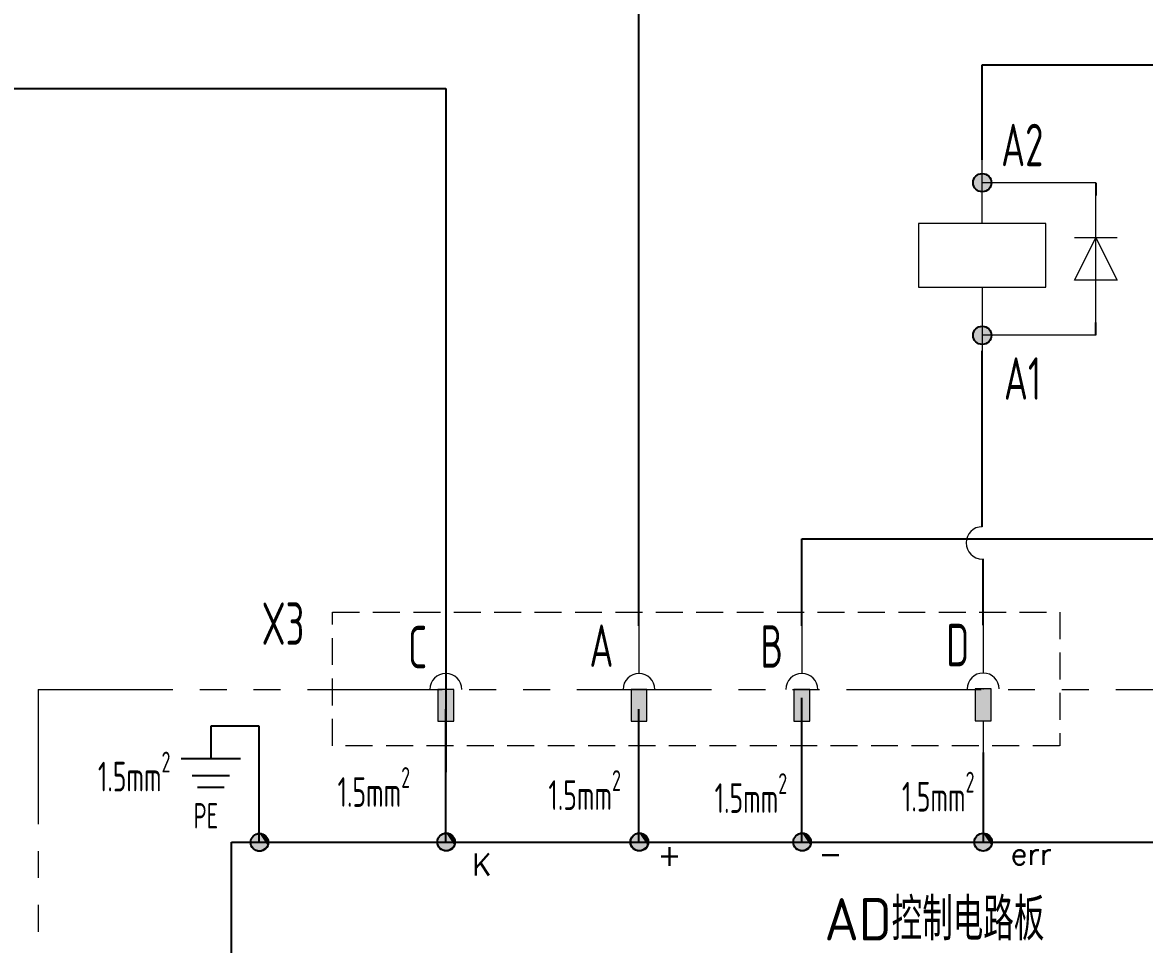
# Model space of a CAD drawing. Header units: millimetres. Extents: x 0 to 840, y 0 to 594.
# Drawn here: x 583.4 to 715.6, y 281.7 to 390.4 of the extents above; entities that cross this region are included whole.
import ezdxf
from ezdxf.enums import TextEntityAlignment as Align

# ---------------------------------------------------------------- set-up
doc = ezdxf.new("R2010")
doc.units = ezdxf.units.MM
for name, pattern in [('CENTER2', [12, 7, -1, 1, -1, 1, -1]), ('HIDDEN', [9.525, 6.35, -3.175]), ('PHANTOM2', [31.75, 15.875, -3.175, 3.175, -3.175, 3.175, -3.175])]:
    doc.linetypes.add(name, pattern=pattern)
for name, color, linetype, lineweight in [('BLK_0.5mm^2', 7, 'Continuous', 18), ('SYMS', 7, 'Continuous', 18), ('TAGS', 51, 'Continuous', 18), ('双点划线', 6, 'CENTER2', 18), ('尺寸线层', 3, 'Continuous', 13), ('标注', 3, 'Continuous', 18), ('虚线', 2, 'HIDDEN', 18)]:
    doc.layers.add(name, color=color, linetype=linetype, lineweight=lineweight)
doc.styles.add('WD', font='romans.shx', dxfattribs={"bigfont": 'gbcbig.shx'})
doc.styles.add('WD_IEC', font='isocp2.shx', dxfattribs={"width": 0.9, "bigfont": 'gbcbig.shx'})
doc.styles.add('标准', font='isoct2.shx')
doc.styles.add('海泰标注样式', font='isocp.shx', dxfattribs={"width": 0.7, "bigfont": 'gbcbig.shx'})

# ---------------------------------------------------------------- blocks, each defined once
blk = doc.blocks.new('VC01JP_1')
blk.add_hatch(color=256).paths.add_polyline_path([(0.625, -2.5), (0.625, 0), (-0.625, 0), (-0.625, -2.5)], flags=0)
for p, q in [((0, 5), (0, 1.25)), ((0, -2.5), (0, -5))]:
    blk.add_line(p, q)
blk.add_lwpolyline([(0.625, 0), (-0.625, 0), (-0.625, -2.5), (0.625, -2.5)], close=True)
blk.add_arc((0, 0), 1.25, 0, 180)
blk.add_point((0, 0))
at = {"style": 'WD_IEC'}
for tag, p in [('INST', (-5.25, 8)), ('LOC', (-5.25, 5)), ('TAG1', (-5.25, 2)), ('DESC1', (-5.25, -5.1)), ('DESC2', (-5.25, -8.1)), ('DESC3', (-5.25, -11.1))]:
    blk.add_attdef(tag, text='', height=2, dxfattribs=at).set_placement(p, align=Align.RIGHT)
for tag, p, height in [('X2TERM02', (0, 5), 0.32), ('MFG', (2.75, 4), 1.5), ('X2TERMDESC02', (0, 4.481), 0.32), ('CAT', (2.75, 1.5), 1.5), ('X4LINK', (-1.25, -1.25), 0.32), ('X1LINK', (1.25, -1.25), 0.32), ('ASSYCODE', (2.75, -2.75), 1), ('FAMILY', (2.75, -4.25), 1), ('X8TERM01', (0, -5), 0.32), ('X8TERMDESC01', (0, -5.519), 0.32), ('CATDESC', (2.75, -5.75), 1)]:
    blk.add_attdef(tag, p, '', height=height, dxfattribs=at)
blk.add_attdef('TERM02', text='', height=2, rotation=90, dxfattribs=at).set_placement((-1, 5), align=Align.RIGHT)
blk.add_attdef('TERM01', (-1, -5), '', height=2, rotation=90, dxfattribs=at)
blk = doc.blocks.new('VCR1_1')
for p, q in [((0, 2.5), (0, 7.5)), ((0, -2.5), (0, -7.5))]:
    blk.add_line(p, q)
blk.add_lwpolyline([(-5, 2.5), (-5, -2.5), (5, -2.5), (5, 2.5)], close=True)
at = {"style": 'WD_IEC'}
for tag, height, p in [('INST', 2.5, (-5.25, 11.5)), ('LOC', 2.5, (-5.25, 8)), ('TAG1', 2.5, (-5.25, 4.5)), ('MFG', 1.5, (-6, 1)), ('CAT', 1.5, (-6, -1.5)), ('DESC1', 2.5, (-5.25, -6.85)), ('DESC2', 2.5, (-5.25, -10.35)), ('DESC3', 2.5, (-5.25, -13.85))]:
    blk.add_attdef(tag, text='', height=height, dxfattribs=at).set_placement(p, align=Align.RIGHT)
blk.add_attdef('TERM01', text='', height=2, rotation=90, dxfattribs=at).set_placement((-1, 7.5), align=Align.RIGHT)
for tag, p, height in [('X2TERM01', (0, 7.5), 0.32), ('X4LINK', (-5, 0), 0.32), ('X1LINK', (5, 0), 0.32), ('ASSYCODE', (1, -4), 1), ('FAMILY', (1, -5.5), 1), ('CATDESC', (1, -7), 1), ('X8TERM02', (0, -7.5), 0.32)]:
    blk.add_attdef(tag, p, '', height=height, dxfattribs=at)
blk.add_attdef('TERM02', (-1, -7.5), '', height=2, rotation=90, dxfattribs=at)
at = {"lineweight": 9, "style": 'WD_IEC'}
for tag, p in [('NO', (-5.5, -16.5)), ('NC', (-5.5, -20))]:
    blk.add_attdef(tag, text='', height=2.5, dxfattribs=at).set_placement(p, align=Align.TOP_RIGHT)
for tag, p in [('XREFNO', (-4, -16.5)), ('XREFNC', (-4, -20))]:
    blk.add_attdef(tag, text='', height=2.5, dxfattribs=at).set_placement(p, align=Align.TOP_LEFT)
blk = doc.blocks.new('1234')
at = {"layer": 'SYMS', "xscale": 1.5, "yscale": 1.5, "zscale": 1.5}
blk.add_blockref('VCR1_1', (-48.27, 173.75), dxfattribs=at)
blk = doc.blocks.new('VDI1_2')
for p, q in [((0, 7.5), (0, -7.5)), ((0, -2.5), (-2.5, 2.5)), ((-2.5, 2.5), (2.5, 2.5)), ((2.5, 2.5), (0, -2.5)), ((-2.5, -2.5), (2.5, -2.5))]:
    blk.add_line(p, q)
at = {"style": 'WD_IEC'}
for tag, height, p in [('INST', 2.5, (-5.5, 10.25)), ('LOC', 2.5, (-5.5, 6.75)), ('TAG1', 2.5, (-5.5, 3.25)), ('MFG', 1.5, (-5.5, -0.25)), ('CAT', 1.5, (-5.5, -2.75)), ('DESC1', 2.5, (-5.5, -6.35)), ('DESC2', 2.5, (-5.5, -9.85)), ('DESC3', 2.5, (-5.5, -13.35))]:
    blk.add_attdef(tag, text='', height=height, dxfattribs=at).set_placement(p, align=Align.RIGHT)
blk.add_attdef('TERM01', text='', height=2, rotation=90, dxfattribs=at).set_placement((-1, 7.5), align=Align.RIGHT)
for tag, p, height in [('X2TERM01', (0, 7.5), 0.32), ('ASSYCODE', (1, -4), 1), ('FAMILY', (1, -5.5), 1), ('CATDESC', (1, -7), 1), ('X8TERM02', (0, -7.5), 0.32)]:
    blk.add_attdef(tag, p, '', height=height, dxfattribs=at)
blk.add_attdef('TERM02', (-1, -7.5), '', height=2, rotation=90, dxfattribs=at)
blk = doc.blocks.new('bfcgb')
blk.add_hatch(color=256).paths.add_polyline_path([(1495.06, 338, 1), (1492.9, 338, 1)])
blk.add_circle((1493.98, 338), 1.08)
blk = doc.blocks.new('fdaw')
for p, q in [((-34.88, 182.32), (-34.88, 180.82)), ((-34.88, 164.32), (-34.88, 165.82))]:
    blk.add_line(p, q)
at = {"layer": 'BLK_0.5mm^2'}
for p, q in [((-34.88, 182.32), (-48.27, 182.32)), ((-34.88, 164.32), (-48.27, 164.32))]:
    blk.add_line(p, q, dxfattribs=at)
for p in [(-1542.25, -155.68), (-1542.25, -173.68)]:
    blk.add_blockref('bfcgb', p)
at = {"layer": 'SYMS', "xscale": 1.5, "yscale": 1.5, "zscale": 1.5}
blk.add_blockref('VCR1_1', (-48.27, 173.75), dxfattribs=at)
at = {"layer": 'SYMS', "rotation": 180}
blk.add_blockref('VDI1_2', (-34.88, 173.32), dxfattribs=at)

msp = doc.modelspace()

# ---------------------------------------------------------------- linework, layer by layer
for p, q in [((656.03419, 319.27169), (656.03419, 395.43599)), ((696.48762, 374.20903), (696.48762, 385.41885)), ((696.48762, 385.41885), (819.61071, 385.41885)), ((391.82896, 382.59002), (633.27508, 382.62624)), ((633.27508, 382.62624), (633.27508, 341.659)), ((696.48762, 330.96563), (696.48762, 351.70903)), ((633.27508, 346.77288), (633.27508, 302.01975)), ((696.48762, 330.96563), (696.48762, 330.96563)), ((675.22439, 319.27169), (675.22439, 329.53117)), ((675.22439, 329.53117), (815.62463, 329.53117)), ((696.59485, 319.33654), (696.59485, 327.15865)), ((675.22439, 293.80804), (675.22439, 310.78767)), ((633.27508, 293.80804), (633.27508, 309.43175)), ((656.03419, 293.80804), (656.03419, 309.43175)), ((611.26784, 307.45994), (605.57648, 307.45994)), ((605.57648, 307.45994), (605.57648, 303.64429)), ((611.26784, 293.77383), (611.26784, 307.45994)), ((696.59485, 304.33654), (696.59485, 293.77383))]:
    msp.add_line(p, q)
at = {"color": 1}
for p, q in [((602.07131, 303.64429), (609.08165, 303.64429)), ((603.37161, 301.611), (607.78134, 301.611)), ((603.9935, 300.25546), (607.15946, 300.25546))]:
    msp.add_line(p, q, dxfattribs=at)
at = {"color": 7, "ltscale": 0.007597}
for p, q in [((610.26075, 293.74572), (610.3408, 294.14806)), ((610.26075, 293.74572), (610.3408, 294.14806)), ((610.3408, 293.34337), (610.26075, 293.74572)), ((610.3408, 293.34337), (610.26075, 293.74572)), ((610.3408, 294.14806), (610.56871, 294.48915)), ((610.3408, 294.14806), (610.56871, 294.48915)), ((610.56871, 294.48915), (610.90979, 294.71706)), ((610.56871, 294.48915), (610.90979, 294.71706)), ((610.90979, 294.71706), (611.31214, 294.79709)), ((610.90979, 294.71706), (611.31214, 294.79709)), ((611.31214, 294.79709), (611.71449, 294.71706)), ((611.31214, 294.79709), (611.71449, 294.71706)), ((611.71449, 294.71706), (612.05557, 294.48915)), ((611.71449, 294.71706), (612.05557, 294.48915)), ((612.05557, 294.48915), (612.28348, 294.14806)), ((612.05557, 294.48915), (612.28348, 294.14806)), ((612.28348, 294.14806), (612.36353, 293.74572)), ((612.28348, 294.14806), (612.36353, 293.74572)), ((612.36353, 293.74572), (612.28348, 293.34337)), ((612.36353, 293.74572), (612.28348, 293.34337)), ((632.26799, 293.77993), (632.34804, 294.18227)), ((632.26799, 293.77993), (632.34804, 294.18227)), ((632.34804, 293.37758), (632.26799, 293.77993)), ((632.34804, 293.37758), (632.26799, 293.77993)), ((632.34804, 294.18227), (632.57595, 294.52336)), ((632.34804, 294.18227), (632.57595, 294.52336)), ((632.57595, 294.52336), (632.91703, 294.75127)), ((632.57595, 294.52336), (632.91703, 294.75127)), ((632.91703, 294.75127), (633.31938, 294.8313)), ((632.91703, 294.75127), (633.31938, 294.8313)), ((633.31938, 294.8313), (633.72172, 294.75127)), ((633.31938, 294.8313), (633.72172, 294.75127)), ((633.72172, 294.75127), (634.06281, 294.52336)), ((633.72172, 294.75127), (634.06281, 294.52336)), ((634.06281, 294.52336), (634.29072, 294.18227)), ((634.06281, 294.52336), (634.29072, 294.18227)), ((634.29072, 294.18227), (634.37077, 293.77993)), ((634.29072, 294.18227), (634.37077, 293.77993)), ((634.37077, 293.77993), (634.29072, 293.37758)), ((634.37077, 293.77993), (634.29072, 293.37758)), ((655.0271, 293.77993), (655.10715, 294.18227)), ((655.0271, 293.77993), (655.10715, 294.18227)), ((655.10715, 293.37758), (655.0271, 293.77993)), ((655.10715, 293.37758), (655.0271, 293.77993)), ((655.10715, 294.18227), (655.33506, 294.52336)), ((655.10715, 294.18227), (655.33506, 294.52336)), ((655.33506, 294.52336), (655.67614, 294.75127)), ((655.33506, 294.52336), (655.67614, 294.75127)), ((655.67614, 294.75127), (656.07849, 294.8313)), ((655.67614, 294.75127), (656.07849, 294.8313)), ((656.07849, 294.8313), (656.48084, 294.75127)), ((656.07849, 294.8313), (656.48084, 294.75127)), ((656.48084, 294.75127), (656.82192, 294.52336)), ((656.48084, 294.75127), (656.82192, 294.52336)), ((656.82192, 294.52336), (657.04983, 294.18227)), ((656.82192, 294.52336), (657.04983, 294.18227)), ((657.04983, 294.18227), (657.12988, 293.77993)), ((657.04983, 294.18227), (657.12988, 293.77993)), ((657.12988, 293.77993), (657.04983, 293.37758)), ((657.12988, 293.77993), (657.04983, 293.37758)), ((674.2173, 293.77993), (674.29735, 294.18227)), ((674.2173, 293.77993), (674.29735, 294.18227)), ((674.29735, 293.37758), (674.2173, 293.77993)), ((674.29735, 293.37758), (674.2173, 293.77993)), ((674.29735, 294.18227), (674.52526, 294.52336)), ((674.29735, 294.18227), (674.52526, 294.52336)), ((674.52526, 294.52336), (674.86634, 294.75127)), ((674.52526, 294.52336), (674.86634, 294.75127)), ((674.86634, 294.75127), (675.26869, 294.8313)), ((674.86634, 294.75127), (675.26869, 294.8313)), ((675.26869, 294.8313), (675.67104, 294.75127)), ((675.26869, 294.8313), (675.67104, 294.75127)), ((675.67104, 294.75127), (676.01212, 294.52336)), ((675.67104, 294.75127), (676.01212, 294.52336)), ((676.01212, 294.52336), (676.24003, 294.18227)), ((676.01212, 294.52336), (676.24003, 294.18227)), ((676.24003, 294.18227), (676.32008, 293.77993)), ((676.24003, 294.18227), (676.32008, 293.77993)), ((676.32008, 293.77993), (676.24003, 293.37758)), ((676.32008, 293.77993), (676.24003, 293.37758)), ((695.54345, 293.77383), (695.6235, 294.17618)), ((695.54345, 293.77383), (695.6235, 294.17618)), ((695.6235, 293.37148), (695.54345, 293.77383)), ((695.6235, 293.37148), (695.54345, 293.77383)), ((695.6235, 294.17618), (695.85141, 294.51726)), ((695.6235, 294.17618), (695.85141, 294.51726)), ((695.85141, 294.51726), (696.1925, 294.74517)), ((695.85141, 294.51726), (696.1925, 294.74517)), ((696.1925, 294.74517), (696.59485, 294.8252)), ((696.1925, 294.74517), (696.59485, 294.8252)), ((696.59485, 294.8252), (696.99719, 294.74517)), ((696.59485, 294.8252), (696.99719, 294.74517)), ((696.99719, 294.74517), (697.33828, 294.51726)), ((696.99719, 294.74517), (697.33828, 294.51726)), ((697.33828, 294.51726), (697.56619, 294.17618)), ((697.33828, 294.51726), (697.56619, 294.17618)), ((697.56619, 294.17618), (697.64624, 293.77383)), ((697.56619, 294.17618), (697.64624, 293.77383)), ((697.64624, 293.77383), (697.56619, 293.37148)), ((697.64624, 293.77383), (697.56619, 293.37148)), ((610.56871, 293.00228), (610.3408, 293.34337)), ((610.56871, 293.00228), (610.3408, 293.34337)), ((610.90979, 292.77438), (610.56871, 293.00228)), ((610.90979, 292.77438), (610.56871, 293.00228)), ((611.31214, 292.69434), (610.90979, 292.77438)), ((611.31214, 292.69434), (610.90979, 292.77438)), ((611.71449, 292.77438), (611.31214, 292.69434)), ((611.71449, 292.77438), (611.31214, 292.69434)), ((612.05557, 293.00228), (611.71449, 292.77438)), ((612.05557, 293.00228), (611.71449, 292.77438)), ((612.28348, 293.34337), (612.05557, 293.00228)), ((612.28348, 293.34337), (612.05557, 293.00228)), ((632.57595, 293.03649), (632.34804, 293.37758)), ((632.57595, 293.03649), (632.34804, 293.37758)), ((632.91703, 292.80858), (632.57595, 293.03649)), ((632.91703, 292.80858), (632.57595, 293.03649)), ((633.31938, 292.72855), (632.91703, 292.80858)), ((633.31938, 292.72855), (632.91703, 292.80858)), ((633.72172, 292.80858), (633.31938, 292.72855)), ((633.72172, 292.80858), (633.31938, 292.72855)), ((634.06281, 293.03649), (633.72172, 292.80858)), ((634.06281, 293.03649), (633.72172, 292.80858)), ((634.29072, 293.37758), (634.06281, 293.03649)), ((634.29072, 293.37758), (634.06281, 293.03649)), ((655.33506, 293.03649), (655.10715, 293.37758)), ((655.33506, 293.03649), (655.10715, 293.37758)), ((655.67614, 292.80858), (655.33506, 293.03649)), ((655.67614, 292.80858), (655.33506, 293.03649)), ((656.07849, 292.72855), (655.67614, 292.80858)), ((656.07849, 292.72855), (655.67614, 292.80858)), ((656.48084, 292.80858), (656.07849, 292.72855)), ((656.48084, 292.80858), (656.07849, 292.72855)), ((656.82192, 293.03649), (656.48084, 292.80858)), ((656.82192, 293.03649), (656.48084, 292.80858)), ((657.04983, 293.37758), (656.82192, 293.03649)), ((657.04983, 293.37758), (656.82192, 293.03649)), ((674.52526, 293.03649), (674.29735, 293.37758)), ((674.52526, 293.03649), (674.29735, 293.37758)), ((674.86634, 292.80858), (674.52526, 293.03649)), ((674.86634, 292.80858), (674.52526, 293.03649)), ((675.26869, 292.72855), (674.86634, 292.80858)), ((675.26869, 292.72855), (674.86634, 292.80858)), ((675.67104, 292.80858), (675.26869, 292.72855)), ((675.67104, 292.80858), (675.26869, 292.72855)), ((676.01212, 293.03649), (675.67104, 292.80858)), ((676.01212, 293.03649), (675.67104, 292.80858)), ((676.24003, 293.37758), (676.01212, 293.03649)), ((676.24003, 293.37758), (676.01212, 293.03649)), ((695.85141, 293.03039), (695.6235, 293.37148)), ((695.85141, 293.03039), (695.6235, 293.37148)), ((696.1925, 292.80249), (695.85141, 293.03039)), ((696.1925, 292.80249), (695.85141, 293.03039)), ((696.59485, 292.72245), (696.1925, 292.80249)), ((696.59485, 292.72245), (696.1925, 292.80249)), ((696.99719, 292.80249), (696.59485, 292.72245)), ((696.99719, 292.80249), (696.59485, 292.72245)), ((697.33828, 293.03039), (696.99719, 292.80249)), ((697.33828, 293.03039), (696.99719, 292.80249)), ((697.56619, 293.37148), (697.33828, 293.03039)), ((697.56619, 293.37148), (697.33828, 293.03039))]:
    msp.add_line(p, q, dxfattribs=at)
msp.add_lwpolyline([(607.99502, 293.77383), (767.25009, 293.77383), (767.25009, 277.474), (607.99502, 277.474)], close=True)
at = {"color": 7}
for centre in [(611.31214, 293.74572), (633.31938, 293.77993), (656.07849, 293.77993), (675.26869, 293.77993), (696.59485, 293.77383)]:
    msp.add_circle(centre, 1.05137, dxfattribs=at)
for points in [[(612.28348, 293.34337), (610.26075, 293.74572), (610.56871, 294.48915), (610.3408, 294.14806)], [(612.28348, 293.34337), (610.26075, 293.74572), (610.56871, 294.48915), (610.3408, 294.14806)], [(612.28348, 293.34337), (610.56871, 293.00228), (610.26075, 293.74572), (610.3408, 293.34337)], [(612.28348, 293.34337), (610.56871, 293.00228), (610.26075, 293.74572), (610.3408, 293.34337)], [(612.28348, 293.34337), (610.56871, 294.48915), (611.31214, 294.79709), (610.90979, 294.71706)], [(612.28348, 293.34337), (610.56871, 294.48915), (611.31214, 294.79709), (610.90979, 294.71706)], [(612.28348, 293.34337), (611.31214, 294.79709), (612.05557, 294.48915), (611.71449, 294.71706)], [(612.28348, 293.34337), (611.31214, 294.79709), (612.05557, 294.48915), (611.71449, 294.71706)], [(612.28348, 293.34337), (612.05557, 294.48915), (612.36353, 293.74572), (612.28348, 294.14806)], [(612.28348, 293.34337), (612.05557, 294.48915), (612.36353, 293.74572), (612.28348, 294.14806)], [(634.29072, 293.37758), (632.26799, 293.77993), (632.57595, 294.52336), (632.34804, 294.18227)], [(634.29072, 293.37758), (632.26799, 293.77993), (632.57595, 294.52336), (632.34804, 294.18227)], [(634.29072, 293.37758), (632.57595, 293.03649), (632.26799, 293.77993), (632.34804, 293.37758)], [(634.29072, 293.37758), (632.57595, 293.03649), (632.26799, 293.77993), (632.34804, 293.37758)], [(634.29072, 293.37758), (632.57595, 294.52336), (633.31938, 294.8313), (632.91703, 294.75127)], [(634.29072, 293.37758), (632.57595, 294.52336), (633.31938, 294.8313), (632.91703, 294.75127)], [(634.29072, 293.37758), (633.31938, 294.8313), (634.06281, 294.52336), (633.72172, 294.75127)], [(634.29072, 293.37758), (633.31938, 294.8313), (634.06281, 294.52336), (633.72172, 294.75127)], [(634.29072, 293.37758), (634.06281, 294.52336), (634.37077, 293.77993), (634.29072, 294.18227)], [(634.29072, 293.37758), (634.06281, 294.52336), (634.37077, 293.77993), (634.29072, 294.18227)], [(657.04983, 293.37758), (655.0271, 293.77993), (655.33506, 294.52336), (655.10715, 294.18227)], [(657.04983, 293.37758), (655.0271, 293.77993), (655.33506, 294.52336), (655.10715, 294.18227)], [(657.04983, 293.37758), (655.33506, 293.03649), (655.0271, 293.77993), (655.10715, 293.37758)], [(657.04983, 293.37758), (655.33506, 293.03649), (655.0271, 293.77993), (655.10715, 293.37758)], [(657.04983, 293.37758), (655.33506, 294.52336), (656.07849, 294.8313), (655.67614, 294.75127)], [(657.04983, 293.37758), (655.33506, 294.52336), (656.07849, 294.8313), (655.67614, 294.75127)], [(657.04983, 293.37758), (656.07849, 294.8313), (656.82192, 294.52336), (656.48084, 294.75127)], [(657.04983, 293.37758), (656.07849, 294.8313), (656.82192, 294.52336), (656.48084, 294.75127)], [(657.04983, 293.37758), (656.82192, 294.52336), (657.12988, 293.77993), (657.04983, 294.18227)], [(657.04983, 293.37758), (656.82192, 294.52336), (657.12988, 293.77993), (657.04983, 294.18227)], [(676.24003, 293.37758), (674.2173, 293.77993), (674.52526, 294.52336), (674.29735, 294.18227)], [(676.24003, 293.37758), (674.2173, 293.77993), (674.52526, 294.52336), (674.29735, 294.18227)], [(676.24003, 293.37758), (674.52526, 293.03649), (674.2173, 293.77993), (674.29735, 293.37758)], [(676.24003, 293.37758), (674.52526, 293.03649), (674.2173, 293.77993), (674.29735, 293.37758)], [(676.24003, 293.37758), (674.52526, 294.52336), (675.26869, 294.8313), (674.86634, 294.75127)], [(676.24003, 293.37758), (674.52526, 294.52336), (675.26869, 294.8313), (674.86634, 294.75127)], [(676.24003, 293.37758), (675.26869, 294.8313), (676.01212, 294.52336), (675.67104, 294.75127)], [(676.24003, 293.37758), (675.26869, 294.8313), (676.01212, 294.52336), (675.67104, 294.75127)], [(676.24003, 293.37758), (676.01212, 294.52336), (676.32008, 293.77993), (676.24003, 294.18227)], [(676.24003, 293.37758), (676.01212, 294.52336), (676.32008, 293.77993), (676.24003, 294.18227)], [(697.56619, 293.37148), (695.54345, 293.77383), (695.85141, 294.51726), (695.6235, 294.17618)], [(697.56619, 293.37148), (695.54345, 293.77383), (695.85141, 294.51726), (695.6235, 294.17618)], [(697.56619, 293.37148), (695.85141, 293.03039), (695.54345, 293.77383), (695.6235, 293.37148)], [(697.56619, 293.37148), (695.85141, 293.03039), (695.54345, 293.77383), (695.6235, 293.37148)], [(697.56619, 293.37148), (695.85141, 294.51726), (696.59485, 294.8252), (696.1925, 294.74517)], [(697.56619, 293.37148), (695.85141, 294.51726), (696.59485, 294.8252), (696.1925, 294.74517)], [(697.56619, 293.37148), (696.59485, 294.8252), (697.33828, 294.51726), (696.99719, 294.74517)], [(697.56619, 293.37148), (696.59485, 294.8252), (697.33828, 294.51726), (696.99719, 294.74517)], [(697.56619, 293.37148), (697.33828, 294.51726), (697.64624, 293.77383), (697.56619, 294.17618)], [(697.56619, 293.37148), (697.33828, 294.51726), (697.64624, 293.77383), (697.56619, 294.17618)], [(612.28348, 293.34337), (611.31214, 292.69434), (610.56871, 293.00228), (610.90979, 292.77438)], [(612.28348, 293.34337), (611.31214, 292.69434), (610.56871, 293.00228), (610.90979, 292.77438)], [(612.28348, 293.34337), (612.05557, 293.00228), (611.31214, 292.69434), (611.71449, 292.77438)], [(612.28348, 293.34337), (612.05557, 293.00228), (611.31214, 292.69434), (611.71449, 292.77438)], [(634.29072, 293.37758), (633.31938, 292.72855), (632.57595, 293.03649), (632.91703, 292.80858)], [(634.29072, 293.37758), (633.31938, 292.72855), (632.57595, 293.03649), (632.91703, 292.80858)], [(634.29072, 293.37758), (634.06281, 293.03649), (633.31938, 292.72855), (633.72172, 292.80858)], [(634.29072, 293.37758), (634.06281, 293.03649), (633.31938, 292.72855), (633.72172, 292.80858)], [(657.04983, 293.37758), (656.07849, 292.72855), (655.33506, 293.03649), (655.67614, 292.80858)], [(657.04983, 293.37758), (656.07849, 292.72855), (655.33506, 293.03649), (655.67614, 292.80858)], [(657.04983, 293.37758), (656.82192, 293.03649), (656.07849, 292.72855), (656.48084, 292.80858)], [(657.04983, 293.37758), (656.82192, 293.03649), (656.07849, 292.72855), (656.48084, 292.80858)], [(676.24003, 293.37758), (675.26869, 292.72855), (674.52526, 293.03649), (674.86634, 292.80858)], [(676.24003, 293.37758), (675.26869, 292.72855), (674.52526, 293.03649), (674.86634, 292.80858)], [(676.24003, 293.37758), (676.01212, 293.03649), (675.26869, 292.72855), (675.67104, 292.80858)], [(676.24003, 293.37758), (676.01212, 293.03649), (675.26869, 292.72855), (675.67104, 292.80858)], [(697.56619, 293.37148), (696.59485, 292.72245), (695.85141, 293.03039), (696.1925, 292.80249)], [(697.56619, 293.37148), (696.59485, 292.72245), (695.85141, 293.03039), (696.1925, 292.80249)], [(697.56619, 293.37148), (697.33828, 293.03039), (696.59485, 292.72245), (696.99719, 292.80249)], [(697.56619, 293.37148), (697.33828, 293.03039), (696.59485, 292.72245), (696.99719, 292.80249)]]:
    msp.add_solid(points, dxfattribs=at)
at = {"layer": 'BLK_0.5mm^2'}
msp.add_arc((696.48762, 329.06063), 1.905, 90, 270, dxfattribs=at)
at = {"layer": '双点划线', "linetype": 'PHANTOM2'}
for q in [(809.98008, 311.77169), (585.2239, 204.88132)]:
    msp.add_line((585.2239, 311.77169), q, dxfattribs=at)
at = {"layer": '虚线', "ltscale": 0.5}
for p, q in [((619.92433, 320.8947), (705.63978, 320.8947)), ((619.92433, 305.13906), (619.92433, 320.8947)), ((705.63978, 320.8947), (705.63978, 305.13906)), ((705.60287, 305.13906), (619.92433, 305.13906))]:
    msp.add_line(p, q, dxfattribs=at)

# ---------------------------------------------------------------- block references
for name in ['1234', 'fdaw']:
    msp.add_blockref(name, (744.75366, 189.21258))
at = {"layer": 'SYMS', "linetype": 'PHANTOM2', "xscale": 1.5, "yscale": 1.5, "zscale": 1.5}
for p in [(633.27508, 311.77169), (656.03419, 311.77169), (675.22439, 311.77169), (696.59485, 311.83654)]:
    msp.add_blockref('VC01JP_1', p, dxfattribs=at)

# ---------------------------------------------------------------- texts
at = {"layer": 'BLK_0.5mm^2', "insert": (677.89453, 287.17992), "char_height": 5, "width": 35.8096004, "attachment_point": 1, "line_spacing_factor": 0.99982, "style": '标准'}
msp.add_mtext('{\\Fisocp2,gbcbig|c134;\\C3;AD控制电路板}', dxfattribs=at)
at = {"layer": 'TAGS', "insert": (603.53252, 298.37608), "char_height": 3, "width": 21.0013549, "attachment_point": 1, "line_spacing_factor": 0.99982, "style": 'WD'}
msp.add_mtext('{\\Fisocp2,gbcbig|c134;\\W0.7;\\C3;PE}', dxfattribs=at)
at = {"layer": 'TAGS', "char_height": 3, "width": 21.0013549, "attachment_point": 1, "style": 'WD'}
for s, insert in [('{\\H0.8571x;K}', (636.35521, 292.42277)), ('{\\H0.8571x;+}', (658.18792, 293.55828)), ('{\\H0.8571x;err}', (699.82862, 293.67637)), ('{\\H0.8571x;-}', (677.17602, 293.70835))]:
    msp.add_mtext(s, dxfattribs=dict(at, insert=insert))
at = {"layer": '尺寸线层', "char_height": 5, "width": 23.961927, "attachment_point": 1, "style": '标准'}
for s, insert in [('{\\Fisocp2,gbcbig|c134;\\W0.7;A2}', (698.71426, 378.4754)), ('{\\Fisocp2,gbcbig|c134;\\W0.7;A1}', (699.04233, 350.93649))]:
    msp.add_mtext(s, dxfattribs=dict(at, insert=insert))
at = {"layer": '尺寸线层', "char_height": 5, "width": 51.18948, "attachment_point": 1, "line_spacing_factor": 0.99982, "style": '标准'}
for s, insert in [('{\\Fisocp2,gbcbig|c0;\\W0.7;\\C3;X\\Fisocp2,gbcbig|c134;3}', (611.55381, 322.03832)), ('{\\Fisocp2,gbcbig|c134;\\W0.7;\\C3;C}', (628.81048, 319.26974)), ('{\\Fisocp2,gbcbig|c134;\\W0.7;\\C3;A}', (650.19539, 319.43607)), ('{\\Fisocp2,gbcbig|c134;\\W0.7;\\C3;B}', (670.33723, 319.34765)), ('{\\Fisocp2,gbcbig|c134;\\W0.7;\\C3;D}', (692.24171, 319.51397))]:
    msp.add_mtext(s, dxfattribs=dict(at, insert=insert))
at = {"layer": '标注', "color": 2, "char_height": 3.5, "width": 12.7561908, "attachment_point": 1, "style": '海泰标注样式'}
for insert in [(592.27791, 304.44088), (620.51888, 302.61957), (645.36347, 302.25757), (664.95387, 301.90567), (687.02862, 302.07136)]:
    msp.add_mtext('\\A1;1.5mm{\\H0.7x;\\S2^ ;}', dxfattribs=dict(at, insert=insert))

doc.saveas('drawing.dxf')
